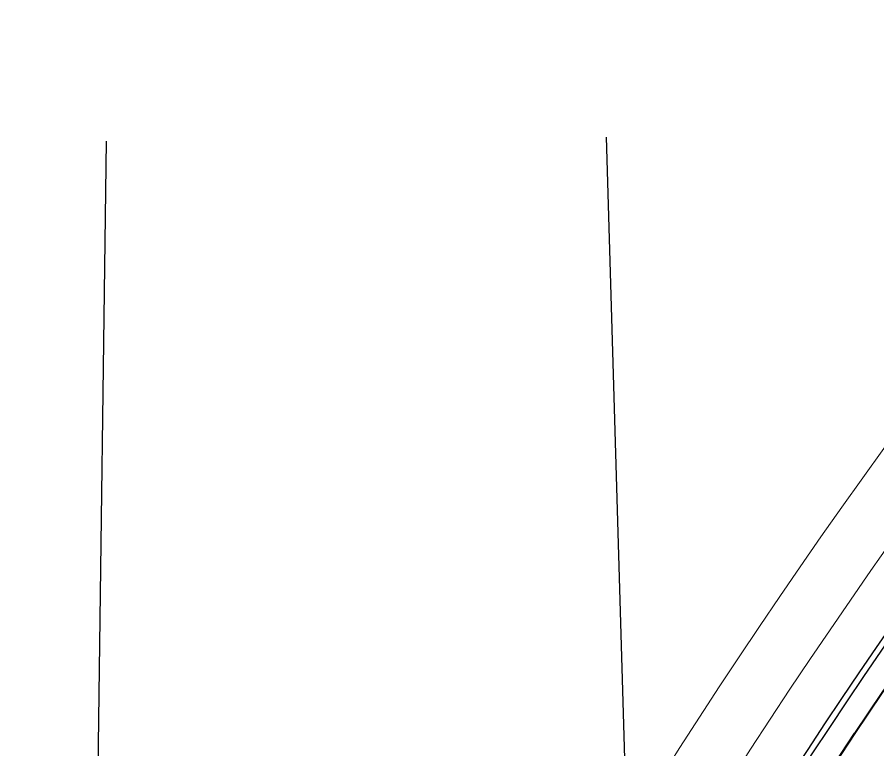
# Model space of a CAD drawing. Extents: x 2081963 to 2085386, y 738291 to 742228.
# Drawn here: x 2082511.5 to 2082582.9, y 740968.2 to 741028.9 of the extents above; entities that cross this region are included whole.
import ezdxf

# ---------------------------------------------------------------- set-up
doc = ezdxf.new("R2010")
doc.units = 0
doc.header["$MEASUREMENT"] = 0
for name, color, linetype, lineweight in [('Pattern 1', 5, 'Continuous', 30), ('Prop Conc 2ft 6in Curb and Gutter', 1, 'Continuous', 30), ('Prop EOT', 3, 'Continuous', 40), ('Prop Horizontal Alignment', 2, 'Continuous', 70), ('Prop Lane Lines', 9, 'Continuous', 13)]:
    doc.layers.add(name, color=color, linetype=linetype, lineweight=lineweight)
doc.layers.add('Prop Conc 4in Sidewalk', color=51, linetype='Continuous', lineweight=13, true_color=0xffff91)

msp = doc.modelspace()

# ---------------------------------------------------------------- linework, layer by layer
at = {"layer": 'Pattern 1'}
for p, q in [((2082560.33, 741018.988), (2082572.133, 740619.162)), ((2082518.882, 741018.65), (2082513.593, 740618.685))]:
    msp.add_line(p, q, dxfattribs=at)
at = {"layer": 'Prop Conc 2ft 6in Curb and Gutter', "extrusion": (0, 0, -1)}
for radius, end in [(522.5, 36.92683), (522, 36.9253)]:
    msp.add_arc((-2083013.793, 740681.372), radius, 19.08389, end, dxfattribs=at)
at = {"layer": 'Prop Conc 4in Sidewalk', "color": 7, "linetype": 'Continuous', "extrusion": (0, 0, -1)}
for radius, end in [(531.5, 39.81443), (526.5, 39.82679)]:
    msp.add_arc((-2083013.793, 740681.372), radius, 19.08389, end, dxfattribs=at)
at = {"layer": 'Prop EOT', "extrusion": (0, 0, -1)}
msp.add_arc((-2083013.793, 740681.372), 520, 19.08389, 47.78757, dxfattribs=at)
at = {"layer": 'Prop Horizontal Alignment', "extrusion": (0, 0, -1)}
msp.add_arc((-2083013.793, 740681.372), 490, 14.14033, 47.78757, dxfattribs=at)
at = {"layer": 'Prop Lane Lines', "extrusion": (0, 0, -1)}
for radius, start in [(520, 19.08389), (506, 23.63991), (494, 23.63991)]:
    msp.add_arc((-2083013.793, 740681.372), radius, start, 47.78757, dxfattribs=at)

doc.saveas('drawing.dxf')
